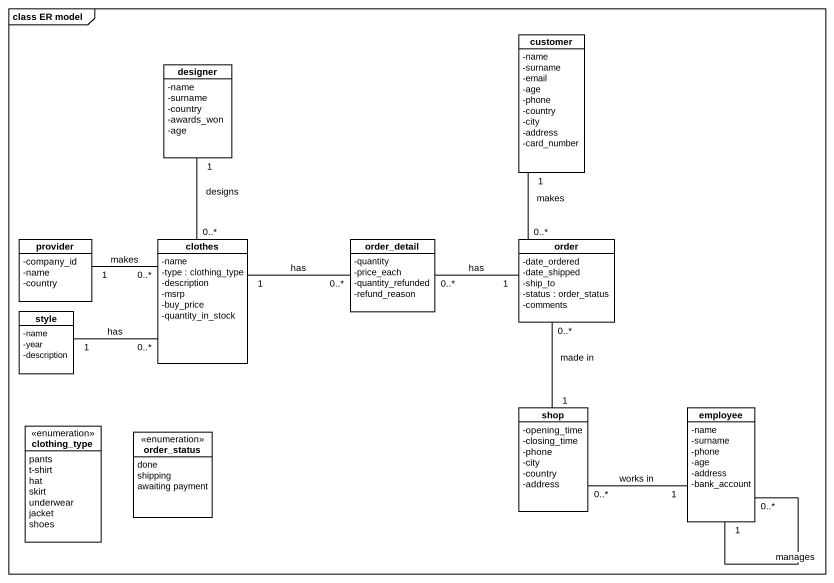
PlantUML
@startuml
mainframe class ER model
hide circle
hide empty members
skinparam classAttributeIconSize 0
class customer {
  -name
  -surname
  -email
  -age
  -phone
  -country
  -city
  -address
  -card_number
}
class designer {
  -name
  -surname
  -country
  -awards_won
  -age
}
class provider {
  -company_id
  -name
  -country
}
class clothes {
  -name
  -type : clothing_type
  -description
  -msrp
  -buy_price
  -quantity_in_stock
}
class order_detail {
  -quantity
  -price_each
  -quantity_refunded
  -refund_reason
}
class order {
  -date_ordered
  -date_shipped
  -ship_to
  -status : order_status
  -comments
}
class style {
  -name
  -year
  -description
}
enum clothing_type {
  pants
  t-shirt
  hat
  skirt
  underwear
  jacket
  shoes
}
enum order_status {
  done
  shipping
  awaiting payment
}
class shop {
  -opening_time
  -closing_time
  -phone
  -city
  -country
  -address
}
class employee {
  -name
  -surname
  -phone
  -age
  -address
  -bank_account
}
customer "1" -- "0..*" order : makes
designer "1" -- "0..*" clothes : designs
provider "1" -right- "0..*" clothes : makes
clothes "1" -right- "0..*" order_detail : has
order "1" -left- "0..*" order_detail : has
order "0..*" -- "1" shop : made in
style "1" -right- "0..*" clothes : has
shop "0..*" -right- "1" employee : works in
employee "1" -- "0..*" employee : manages
@enduml
